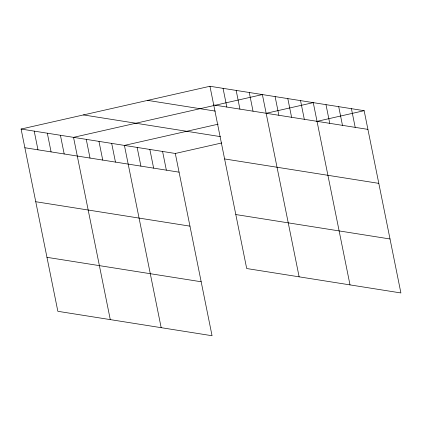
<?xml version="1.0" encoding="UTF-8"?>
<svg xmlns="http://www.w3.org/2000/svg" width="422" height="422" viewBox="0 0 422 422"><rect width="100%" height="100%" fill="white"/><g stroke="black" fill="none" stroke-linecap="round" stroke-linejoin="round"><path stroke-width="0.63" d="M21.1 129.048L175.304 153.471L212.055 335.733L57.851 311.309L21.1 129.048L209.945 86.267L364.149 110.691L400.9 292.952L246.696 268.529L209.945 86.267M214.049 105.521L73.528 137.35L110.279 319.612M215.32 105.231L262.378 94.57L299.129 276.832M218.195 124.168L124.416 145.411L161.167 327.672M266.203 113.291L313.261 102.63L350.012 284.892M175.304 153.471L221.724 142.958M316.458 121.494L364.149 110.691M213.717 104.962L367.921 129.385M147.626 100.383L215.32 111.107M83.419 114.926L220.448 136.633M224.599 158.941L378.803 183.364M24.872 147.742L179.07 172.171M235.814 214.55L390.018 238.979M35.754 201.721L189.953 226.145M46.969 257.33L201.167 281.759M351.426 108.676L355.197 127.37M338.708 106.66L342.474 125.355M325.984 104.645L329.756 123.34M300.543 100.615L304.309 119.31M287.82 98.6L291.591 117.295M275.097 96.585L278.868 115.28M249.27 92.492L253.036 111.192M236.162 90.419L239.933 109.113M223.053 88.34L226.825 107.04M162.581 151.456L166.352 170.156M149.857 149.441L153.629 168.141M137.139 147.426L140.906 166.126M111.693 143.396L115.464 162.095M98.97 141.381L102.741 160.08M86.252 139.365L90.018 158.065M60.42 135.277L64.191 153.972M47.317 133.199L51.083 151.894M34.208 131.121L37.975 149.821"/></g></svg>
